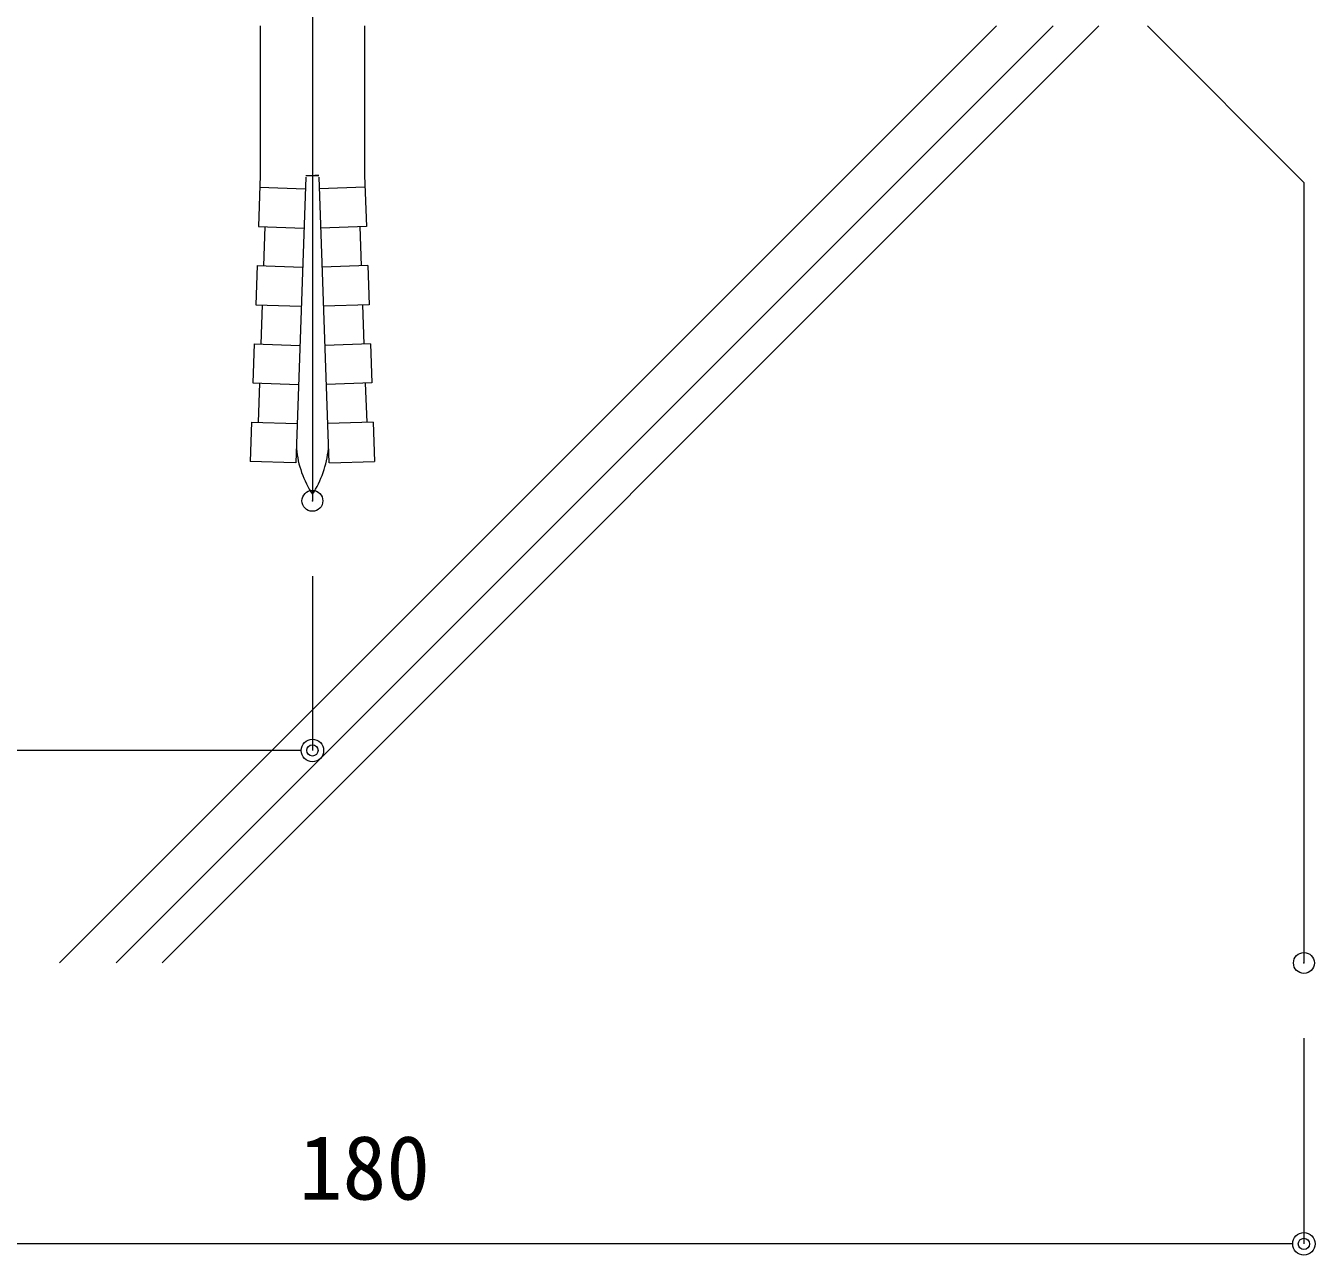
# Model space of a CAD drawing. Units: millimetres, scale not verified. Extents: x -1262 to 1261, y -891 to 891.
# Drawn here: x 767.7 to 891.3, y -622.2 to -504.4 of the extents above; entities that cross this region are included whole.
import ezdxf
from ezdxf.enums import TextEntityAlignment as Align

# ---------------------------------------------------------------- set-up
doc = ezdxf.new("R2010")
doc.units = ezdxf.units.MM
doc.header["$LTSCALE"] = 4
doc.header["$PDMODE"] = 32
doc.header["$PDSIZE"] = 2
doc.linetypes.add('USER2', pattern=[51, 31.8, -6.4, 6.4, -6.4])
doc.linetypes.add('USER3', pattern=[6.5, 0.1, -6.4])
for name, color, linetype, lineweight in [('0-0_0', 3, 'Continuous', 18), ('0-1_CSLAYER2', 7, 'Continuous', 18), ('0-2_金物', 7, 'Continuous', 18), ('0-4_Defpoints', 7, 'Continuous', 18)]:
    doc.layers.add(name, color=color, linetype=linetype, lineweight=lineweight)
doc.styles.add('ＭＳ ゴシック', font='')
doc.styles.get('ＭＳ ゴシック').set_extended_font_data('MS Gothic')

# ---------------------------------------------------------------- blocks, each defined once
blk = doc.blocks.new('A$C3B587350')
at = {"layer": '0-2_金物'}
for p, q in [((-5, 0), (-5, -14.336)), ((5, 0), (5, -14.336)), ((-5, -14.336), (-5.171, -19.22)), ((-0.628, -14.489), (-1.584, -41.88)), ((-0.625, -14.336), (0.625, -14.336)), ((0.628, -14.489), (1.584, -41.88)), ((5, -14.336), (5.171, -19.22)), ((-5.04, -15.472), (-0.682, -15.624)), ((5.04, -15.472), (0.682, -15.624)), ((-5.171, -19.22), (-0.816, -19.372)), ((-4.546, -19.241), (-4.677, -22.989)), ((5.171, -19.22), (0.816, -19.372)), ((4.546, -19.241), (4.677, -22.989)), ((-5.301, -22.967), (-5.432, -26.715)), ((-5.301, -22.967), (-0.947, -23.119)), ((5.301, -22.967), (0.947, -23.119)), ((-5.432, -26.715), (-1.077, -26.867)), ((-4.808, -26.737), (-4.939, -30.484)), ((4.808, -26.737), (4.939, -30.484)), ((-5.563, -30.463), (-5.694, -34.21)), ((-5.563, -30.463), (-1.208, -30.615)), ((5.563, -30.463), (1.208, -30.615)), ((-5.694, -34.21), (-1.339, -34.362)), ((-5.069, -34.232), (-5.2, -37.98)), ((5.069, -34.232), (5.2, -37.98)), ((-5.825, -37.958), (-5.957, -41.727)), ((-5.825, -37.958), (-1.47, -38.11)), ((5.825, -37.958), (1.47, -38.11)), ((5.825, -37.958), (5.957, -41.727)), ((-1.636, -41.878), (-5.957, -41.727)), ((1.636, -41.878), (5.957, -41.727))]:
    blk.add_line(p, q, dxfattribs=at)
at = {"layer": '0-2_金物', "linetype": 'USER3'}
blk.add_line((0.625, -14.336), (-0.625, -14.336), dxfattribs=at)
at = {"layer": '0-2_金物'}
for points in [[(5.301, -22.967), (5.432, -26.715), (1.077, -26.867)], [(5.563, -30.463), (5.694, -34.21), (1.339, -34.362)]]:
    blk.add_lwpolyline(points, dxfattribs=at)
for centre, start, end in [((8.166, -39.543), 185.77609, 213.13954), ((-8.166, -39.543), 326.86046, 354.22391)]:
    blk.add_arc(centre, 9.753, start, end, dxfattribs=at)
blk = doc.blocks.new('_Origin2')
at = {"layer": '0-0_0', "color": 7, "lineweight": 9}
blk.add_line((-0.5, 0), (-1, 0), dxfattribs=at)
for radius in [0.5, 0.25]:
    blk.add_circle((0, 0), radius, dxfattribs=at)
blk = doc.blocks.new('D278')
at = {"layer": '0-1_CSLAYER2', "lineweight": 9}
for p, q in [((3370.554, 2320.153), (3370.554, 2300.439)), ((3368.394, 2300.439), (3192.714, 2300.439))]:
    blk.add_line(p, q, dxfattribs=at)
at = {"layer": '0-4_Defpoints'}
blk.add_point((3370.554, 2327.353), dxfattribs=at)
at = {"layer": '0-1_CSLAYER2', "xscale": 2.16, "yscale": 2.16}
blk.add_blockref('_Origin2', (3370.554, 2300.439), dxfattribs=at)
at = {"layer": '0-1_CSLAYER2', "style": 'ＭＳ ゴシック'}
blk.add_text('180', height=6.158, dxfattribs=at).set_placement((3274.254, 2302.839), align=Align.BOTTOM_LEFT)
blk = doc.blocks.new('D283')
at = {"layer": '0-1_CSLAYER2', "lineweight": 9}
for p, q in [((3190.554, 2363.938), (3190.554, 2347.712)), ((3275.554, 2364.415), (3275.554, 2347.712)), ((3273.394, 2347.712), (3192.714, 2347.712))]:
    blk.add_line(p, q, dxfattribs=at)
at = {"layer": '0-4_Defpoints'}
for p in [(3190.554, 2371.138), (3275.554, 2371.615), (3190.554, 2347.712)]:
    blk.add_point(p, dxfattribs=at)
at = {"layer": '0-1_CSLAYER2', "xscale": 2.16, "yscale": 2.16, "rotation": 180}
blk.add_blockref('_Origin2', (3190.554, 2347.712), dxfattribs=at)
at = {"layer": '0-1_CSLAYER2', "xscale": 2.16, "yscale": 2.16}
blk.add_blockref('_Origin2', (3275.554, 2347.712), dxfattribs=at)
at = {"layer": '0-1_CSLAYER2', "style": 'ＭＳ ゴシック'}
blk.add_text('60以上', height=6.158, dxfattribs=at).set_placement((3220.454, 2350.112), align=Align.BOTTOM_LEFT)

msp = doc.modelspace()

# ---------------------------------------------------------------- linework, layer by layer
at = {"layer": '0-2_金物', "linetype": 'USER2'}
msp.add_line((795.189, -477.918), (795.189, -549.955), dxfattribs=at)
at = {"layer": '0-2_金物'}
for p, q in [((770.957, -594.218), (860.727, -504.448)), ((776.4, -594.218), (866.17, -504.448)), ((780.78, -594.218), (870.55, -504.448))]:
    msp.add_line(p, q, dxfattribs=at)
at = {"layer": '0-2_金物', "color": 4}
for q in [(875.189, -504.447), (890.189, -594.218)]:
    msp.add_line((890.189, -519.447), q, dxfattribs=at)

# ---------------------------------------------------------------- block references
at = {"layer": '0-1_CSLAYER2'}
for name, p in [('A$C3B587350', (795.189, -504.447)), ('D283', (-2480.365, -2921.57)), ('D278', (-2480.365, -2921.57))]:
    msp.add_blockref(name, p, dxfattribs=at)

doc.saveas('drawing.dxf')
